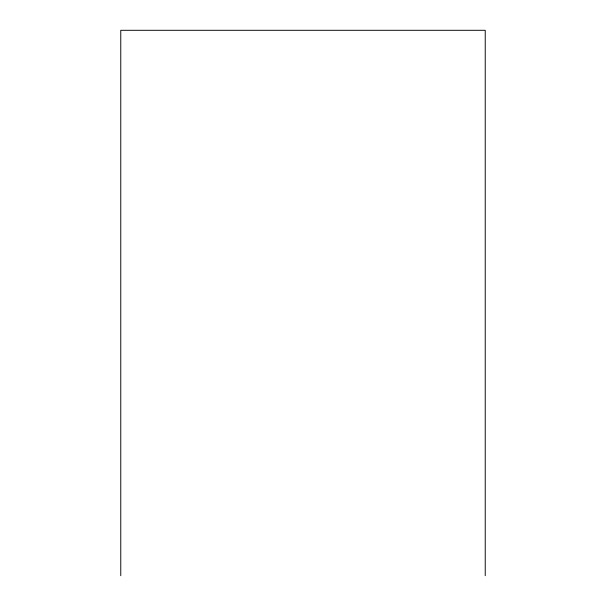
<?xml version="1.0" encoding="UTF-8"?>
<svg xmlns="http://www.w3.org/2000/svg" width="606" height="606" viewBox="0 0 606 606"><rect width="100%" height="100%" fill="white"/><g stroke="black" fill="none" stroke-linecap="round" stroke-linejoin="round"><path stroke-width="0.91" d="M485.232 575.7L485.232 30.3L120.768 30.3L120.768 575.7"/></g></svg>
